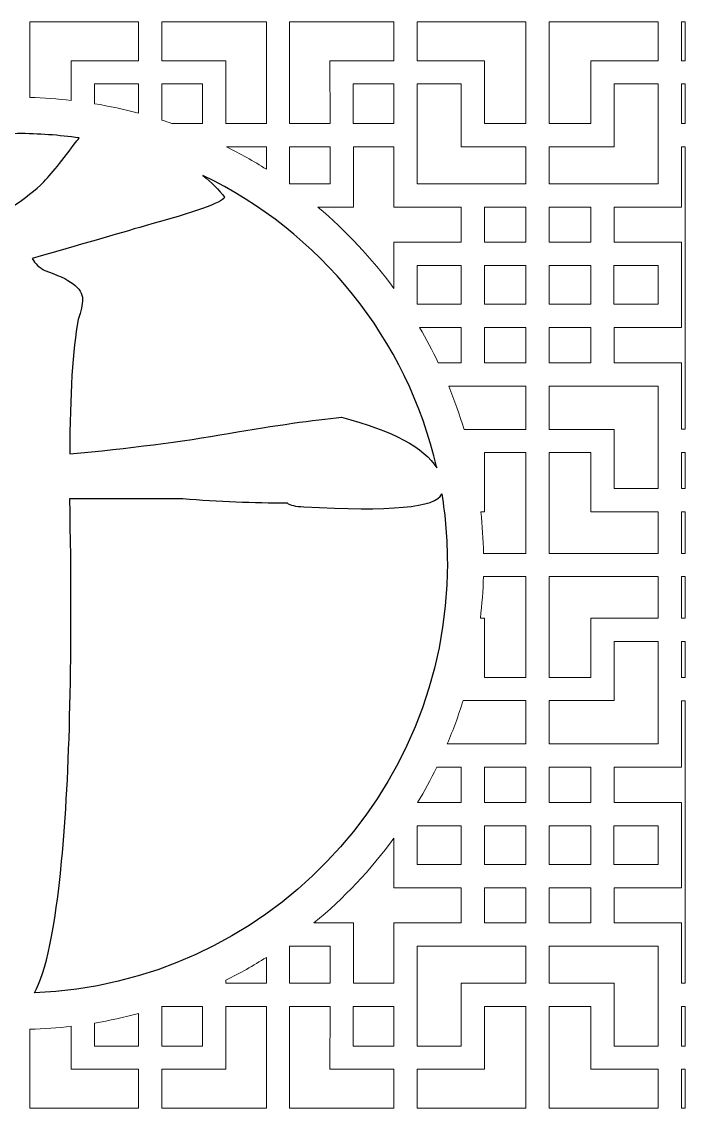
# Model space of a CAD drawing. Header units: centimetres. Extents: x -193 to 324, y -200 to 64.
# Drawn here: x 140.2 to 191.4, y -110 to -26.1 of the extents above; entities that cross this region are included whole.
import ezdxf

# ---------------------------------------------------------------- set-up
doc = ezdxf.new("R2010")
doc.units = ezdxf.units.CM
doc.header["$MEASUREMENT"] = 0
doc.layers.add('layer 1', color=7, linetype='Continuous')

msp = doc.modelspace()

# ---------------------------------------------------------------- linework, layer by layer
at = {"layer": 'layer 1', "color": 114, "lineweight": 9}
for points, knots in [([(144.00026, -32.17328), (144.00026, -32.17328), (143.99869, -29.1061), (143.99869, -29.1061), (143.99869, -29.1061), (143.99869, -29.1061), (149.20368, -29.1061), (149.20368, -29.1061), (149.20368, -29.1061), (149.20368, -29.1061), (149.20368, -26.0961), (149.20368, -26.0961), (149.20368, -26.0961), (149.20368, -26.0961), (140.80118, -26.0961), (140.80118, -26.0961), (140.80118, -26.0961), (140.80118, -26.0961), (140.80116, -31.94818), (140.80116, -31.94818), (140.80116, -31.94818), (141.87999, -31.97638), (142.94704, -32.0521), (144.00026, -32.17328)], [0, 0, 0, 0, 0.14285714, 0.14285714, 0.14285714, 0.14285714, 0.28571429, 0.28571429, 0.28571429, 0.28571429, 0.42857143, 0.42857143, 0.42857143, 0.42857143, 0.57142857, 0.57142857, 0.57142857, 0.57142857, 0.71428571, 0.71428571, 0.71428571, 0.71428571, 1, 1, 1, 1]), ([(155.93868, -29.1061), (155.93868, -29.1061), (155.93868, -33.9511), (155.93868, -33.9511), (155.93868, -33.9511), (155.93868, -33.9511), (159.06868, -33.9511), (159.06868, -33.9511), (159.06868, -33.9511), (159.06868, -33.9511), (159.06868, -26.0961), (159.06868, -26.0961), (159.06868, -26.0961), (159.06868, -26.0961), (151.00618, -26.0961), (151.00618, -26.0961), (151.00618, -26.0961), (151.00618, -26.0961), (151.00618, -29.1061), (151.00618, -29.1061), (151.00618, -29.1061), (151.00618, -29.1061), (155.93868, -29.1061), (155.93868, -29.1061)], [0, 0, 0, 0, 0.14285714, 0.14285714, 0.14285714, 0.14285714, 0.28571429, 0.28571429, 0.28571429, 0.28571429, 0.42857143, 0.42857143, 0.42857143, 0.42857143, 0.57142857, 0.57142857, 0.57142857, 0.57142857, 0.71428571, 0.71428571, 0.71428571, 0.71428571, 1, 1, 1, 1]), ([(160.84868, -26.0961), (160.84868, -26.0961), (160.84868, -33.9511), (160.84868, -33.9511), (160.84868, -33.9511), (160.84868, -33.9511), (163.98119, -33.9511), (163.98119, -33.9511), (163.98119, -33.9511), (163.98119, -33.9511), (163.97868, -29.1061), (163.97868, -29.1061), (163.97868, -29.1061), (163.97868, -29.1061), (168.91118, -29.1061), (168.91118, -29.1061), (168.91118, -29.1061), (168.91118, -29.1061), (168.91118, -26.0961), (168.91118, -26.0961), (168.91118, -26.0961), (168.91118, -26.0961), (160.84868, -26.0961), (160.84868, -26.0961)], [0, 0, 0, 0, 0.14285714, 0.14285714, 0.14285714, 0.14285714, 0.28571429, 0.28571429, 0.28571429, 0.28571429, 0.42857143, 0.42857143, 0.42857143, 0.42857143, 0.57142857, 0.57142857, 0.57142857, 0.57142857, 0.71428571, 0.71428571, 0.71428571, 0.71428571, 1, 1, 1, 1]), ([(179.11618, -26.0961), (179.11618, -26.0961), (179.11618, -33.9511), (179.11618, -33.9511), (179.11618, -33.9511), (179.11618, -33.9511), (175.91618, -33.9511), (175.91618, -33.9511), (175.91618, -33.9511), (175.91618, -33.9511), (175.91868, -29.1061), (175.91868, -29.1061), (175.91868, -29.1061), (175.91868, -29.1061), (170.71368, -29.1061), (170.71368, -29.1061), (170.71368, -29.1061), (170.71368, -29.1061), (170.71368, -26.0961), (170.71368, -26.0961), (170.71368, -26.0961), (170.71368, -26.0961), (179.11618, -26.0961), (179.11618, -26.0961)], [0, 0, 0, 0, 0.14285714, 0.14285714, 0.14285714, 0.14285714, 0.28571429, 0.28571429, 0.28571429, 0.28571429, 0.42857143, 0.42857143, 0.42857143, 0.42857143, 0.57142857, 0.57142857, 0.57142857, 0.57142857, 0.71428571, 0.71428571, 0.71428571, 0.71428571, 1, 1, 1, 1]), ([(180.91574, -26.0961), (180.91574, -26.0961), (180.91574, -33.9511), (180.91574, -33.9511), (180.91574, -33.9511), (180.91574, -33.9511), (184.11574, -33.9511), (184.11574, -33.9511), (184.11574, -33.9511), (184.11574, -33.9511), (184.11324, -29.1061), (184.11324, -29.1061), (184.11324, -29.1061), (184.11324, -29.1061), (189.31824, -29.1061), (189.31824, -29.1061), (189.31824, -29.1061), (189.31824, -29.1061), (189.31824, -26.0961), (189.31824, -26.0961), (189.31824, -26.0961), (189.31824, -26.0961), (180.91574, -26.0961), (180.91574, -26.0961)], [0, 0, 0, 0, 0.14285714, 0.14285714, 0.14285714, 0.14285714, 0.28571429, 0.28571429, 0.28571429, 0.28571429, 0.42857143, 0.42857143, 0.42857143, 0.42857143, 0.57142857, 0.57142857, 0.57142857, 0.57142857, 0.71428571, 0.71428571, 0.71428571, 0.71428571, 1, 1, 1, 1]), ([(191.41531, -26.0961), (191.41531, -26.0961), (191.41531, -29.10608), (191.41531, -29.10608), (191.41531, -29.10608), (191.41531, -29.10608), (191.12074, -29.1061), (191.12074, -29.1061), (191.12074, -29.1061), (191.12074, -29.1061), (191.12074, -26.0961), (191.12074, -26.0961), (191.12074, -26.0961), (191.12074, -26.0961), (191.41531, -26.0961), (191.41531, -26.0961)], [0, 0, 0, 0, 0.2, 0.2, 0.2, 0.2, 0.4, 0.4, 0.4, 0.4, 0.6, 0.6, 0.6, 0.6, 1, 1, 1, 1]), ([(149.20213, -33.1649), (149.20213, -33.1649), (149.20368, -30.9061), (149.20368, -30.9061), (149.20368, -30.9061), (149.20368, -30.9061), (145.80118, -30.9061), (145.80118, -30.9061), (145.80118, -30.9061), (145.80118, -30.9061), (145.80114, -32.42672), (145.80114, -32.42672), (145.80114, -32.42672), (146.95424, -32.61886), (148.08883, -32.86586), (149.20213, -33.1649)], [0, 0, 0, 0, 0.2, 0.2, 0.2, 0.2, 0.4, 0.4, 0.4, 0.4, 0.6, 0.6, 0.6, 0.6, 1, 1, 1, 1]), ([(151.75348, -33.9536), (151.75348, -33.9536), (154.13868, -33.9536), (154.13868, -33.9536), (154.13868, -33.9536), (154.13868, -33.9536), (154.13868, -30.9061), (154.13868, -30.9061), (154.13868, -30.9061), (154.13868, -30.9061), (151.00618, -30.9061), (151.00618, -30.9061), (151.00618, -30.9061), (151.00618, -30.9061), (151.00617, -33.70083), (151.00617, -33.70083), (151.00617, -33.70083), (151.25648, -33.78242), (151.5056, -33.86669), (151.75348, -33.9536)], [0, 0, 0, 0, 0.16666667, 0.16666667, 0.16666667, 0.16666667, 0.33333333, 0.33333333, 0.33333333, 0.33333333, 0.5, 0.5, 0.5, 0.5, 0.66666667, 0.66666667, 0.66666667, 0.66666667, 1, 1, 1, 1]), ([(165.77868, -33.9536), (165.77868, -33.9536), (168.91118, -33.9536), (168.91118, -33.9536), (168.91118, -33.9536), (168.91118, -33.9536), (168.91118, -30.9061), (168.91118, -30.9061), (168.91118, -30.9061), (168.91118, -30.9061), (165.77868, -30.9061), (165.77868, -30.9061), (165.77868, -30.9061), (165.77868, -30.9061), (165.77868, -33.9536), (165.77868, -33.9536)], [0, 0, 0, 0, 0.2, 0.2, 0.2, 0.2, 0.4, 0.4, 0.4, 0.4, 0.6, 0.6, 0.6, 0.6, 1, 1, 1, 1]), ([(174.11618, -35.7536), (174.11618, -35.7536), (179.11618, -35.7486), (179.11618, -35.7486), (179.11618, -35.7486), (179.11618, -35.7486), (179.11618, -38.6086), (179.11618, -38.6086), (179.11618, -38.6086), (179.11618, -38.6086), (170.71368, -38.6086), (170.71368, -38.6086), (170.71368, -38.6086), (170.71368, -38.6086), (170.71368, -30.9061), (170.71368, -30.9061), (170.71368, -30.9061), (170.71368, -30.9061), (174.11618, -30.9061), (174.11618, -30.9061), (174.11618, -30.9061), (174.11618, -30.9061), (174.11618, -35.7536), (174.11618, -35.7536)], [0, 0, 0, 0, 0.14285714, 0.14285714, 0.14285714, 0.14285714, 0.28571429, 0.28571429, 0.28571429, 0.28571429, 0.42857143, 0.42857143, 0.42857143, 0.42857143, 0.57142857, 0.57142857, 0.57142857, 0.57142857, 0.71428571, 0.71428571, 0.71428571, 0.71428571, 1, 1, 1, 1]), ([(185.91574, -35.7536), (185.91574, -35.7536), (180.91574, -35.7486), (180.91574, -35.7486), (180.91574, -35.7486), (180.91574, -35.7486), (180.91574, -38.6086), (180.91574, -38.6086), (180.91574, -38.6086), (180.91574, -38.6086), (189.31824, -38.6086), (189.31824, -38.6086), (189.31824, -38.6086), (189.31824, -38.6086), (189.31824, -30.9061), (189.31824, -30.9061), (189.31824, -30.9061), (189.31824, -30.9061), (185.91574, -30.9061), (185.91574, -30.9061), (185.91574, -30.9061), (185.91574, -30.9061), (185.91574, -35.7536), (185.91574, -35.7536)], [0, 0, 0, 0, 0.14285714, 0.14285714, 0.14285714, 0.14285714, 0.28571429, 0.28571429, 0.28571429, 0.28571429, 0.42857143, 0.42857143, 0.42857143, 0.42857143, 0.57142857, 0.57142857, 0.57142857, 0.57142857, 0.71428571, 0.71428571, 0.71428571, 0.71428571, 1, 1, 1, 1]), ([(191.41531, -30.9061), (191.41531, -30.9061), (191.41531, -33.95358), (191.41531, -33.95358), (191.41531, -33.95358), (191.41531, -33.95358), (191.12074, -33.9536), (191.12074, -33.9536), (191.12074, -33.9536), (191.12074, -33.9536), (191.12074, -30.9061), (191.12074, -30.9061), (191.12074, -30.9061), (191.12074, -30.9061), (191.41531, -30.9061), (191.41531, -30.9061)], [0, 0, 0, 0, 0.2, 0.2, 0.2, 0.2, 0.4, 0.4, 0.4, 0.4, 0.6, 0.6, 0.6, 0.6, 1, 1, 1, 1]), ([(159.06864, -37.49584), (159.06864, -37.49584), (159.06868, -35.7536), (159.06868, -35.7536), (159.06868, -35.7536), (159.06868, -35.7536), (155.99151, -35.75357), (155.99151, -35.75357), (155.99151, -35.75357), (157.04801, -36.28487), (158.07478, -36.8667), (159.06864, -37.49584)], [0, 0, 0, 0, 0.25, 0.25, 0.25, 0.25, 0.5, 0.5, 0.5, 0.5, 1, 1, 1, 1]), ([(160.84868, -38.6111), (160.84868, -38.6111), (163.98118, -38.6111), (163.98118, -38.6111), (163.98118, -38.6111), (163.98118, -38.6111), (163.98118, -35.7536), (163.98118, -35.7536), (163.98118, -35.7536), (163.98118, -35.7536), (160.84868, -35.7536), (160.84868, -35.7536), (160.84868, -35.7536), (160.84868, -35.7536), (160.84868, -38.6111), (160.84868, -38.6111)], [0, 0, 0, 0, 0.2, 0.2, 0.2, 0.2, 0.4, 0.4, 0.4, 0.4, 0.6, 0.6, 0.6, 0.6, 1, 1, 1, 1]), ([(168.91121, -46.69718), (168.91121, -46.69718), (168.91118, -43.1286), (168.91118, -43.1286), (168.91118, -43.1286), (168.91118, -43.1286), (174.11618, -43.12861), (174.11618, -43.12861), (174.11618, -43.12861), (174.11618, -43.12861), (174.11618, -40.40861), (174.11618, -40.40861), (174.11618, -40.40861), (174.11618, -40.40861), (168.91118, -40.4111), (168.91118, -40.4111), (168.91118, -40.4111), (168.91118, -40.4111), (168.91118, -35.7486), (168.91118, -35.7486), (168.91118, -35.7486), (168.91118, -35.7486), (165.78368, -35.7486), (165.78368, -35.7486), (165.78368, -35.7486), (165.78368, -35.7486), (165.79615, -40.40861), (165.79615, -40.40861), (165.79615, -40.40861), (165.79615, -40.40861), (163.0415, -40.40858), (163.0415, -40.40858), (163.0415, -40.40858), (165.23856, -42.26219), (167.21075, -44.37401), (168.91121, -46.69718)], [0, 0, 0, 0, 0.1, 0.1, 0.1, 0.1, 0.2, 0.2, 0.2, 0.2, 0.3, 0.3, 0.3, 0.3, 0.4, 0.4, 0.4, 0.4, 0.5, 0.5, 0.5, 0.5, 0.6, 0.6, 0.6, 0.6, 0.7, 0.7, 0.7, 0.7, 0.8, 0.8, 0.8, 0.8, 1, 1, 1, 1]), ([(191.41532, -35.74859), (191.41532, -35.74859), (191.41531, -57.57361), (191.41531, -57.57361), (191.41531, -57.57361), (191.41531, -57.57361), (191.12074, -57.57361), (191.12074, -57.57361), (191.12074, -57.57361), (191.12074, -57.57361), (191.12074, -52.43611), (191.12074, -52.43611), (191.12074, -52.43611), (191.12074, -52.43611), (185.91574, -52.43611), (185.91574, -52.43611), (185.91574, -52.43611), (185.91574, -52.43611), (185.91574, -49.7236), (185.91574, -49.7236), (185.91574, -49.7236), (185.91574, -49.7236), (191.12074, -49.72361), (191.12074, -49.72361), (191.12074, -49.72361), (191.12074, -49.72361), (191.12074, -43.1286), (191.12074, -43.1286), (191.12074, -43.1286), (191.12074, -43.1286), (185.91574, -43.12861), (185.91574, -43.12861), (185.91574, -43.12861), (185.91574, -43.12861), (185.91574, -40.40861), (185.91574, -40.40861), (185.91574, -40.40861), (185.91574, -40.40861), (191.12074, -40.4111), (191.12074, -40.4111), (191.12074, -40.4111), (191.12074, -40.4111), (191.12074, -35.7486), (191.12074, -35.7486), (191.12074, -35.7486), (191.12074, -35.7486), (191.41532, -35.74859), (191.41532, -35.74859)], [0, 0, 0, 0, 0.07692308, 0.07692308, 0.07692308, 0.07692308, 0.15384615, 0.15384615, 0.15384615, 0.15384615, 0.23076923, 0.23076923, 0.23076923, 0.23076923, 0.30769231, 0.30769231, 0.30769231, 0.30769231, 0.38461538, 0.38461538, 0.38461538, 0.38461538, 0.46153846, 0.46153846, 0.46153846, 0.46153846, 0.53846154, 0.53846154, 0.53846154, 0.53846154, 0.61538462, 0.61538462, 0.61538462, 0.61538462, 0.69230769, 0.69230769, 0.69230769, 0.69230769, 0.76923077, 0.76923077, 0.76923077, 0.76923077, 0.84615385, 0.84615385, 0.84615385, 0.84615385, 1, 1, 1, 1]), ([(175.91618, -43.1311), (175.91618, -43.1311), (179.11618, -43.1311), (179.11618, -43.1311), (179.11618, -43.1311), (179.11618, -43.1311), (179.11618, -40.40861), (179.11618, -40.40861), (179.11618, -40.40861), (179.11618, -40.40861), (175.91618, -40.40861), (175.91618, -40.40861), (175.91618, -40.40861), (175.91618, -40.40861), (175.91618, -43.1311), (175.91618, -43.1311)], [0, 0, 0, 0, 0.2, 0.2, 0.2, 0.2, 0.4, 0.4, 0.4, 0.4, 0.6, 0.6, 0.6, 0.6, 1, 1, 1, 1]), ([(184.11574, -43.1311), (184.11574, -43.1311), (180.91574, -43.1311), (180.91574, -43.1311), (180.91574, -43.1311), (180.91574, -43.1311), (180.91574, -40.40861), (180.91574, -40.40861), (180.91574, -40.40861), (180.91574, -40.40861), (184.11574, -40.40861), (184.11574, -40.40861), (184.11574, -40.40861), (184.11574, -40.40861), (184.11574, -43.1311), (184.11574, -43.1311)], [0, 0, 0, 0, 0.2, 0.2, 0.2, 0.2, 0.4, 0.4, 0.4, 0.4, 0.6, 0.6, 0.6, 0.6, 1, 1, 1, 1]), ([(170.71368, -47.9236), (170.71368, -47.9236), (174.12118, -47.9236), (174.12118, -47.9236), (174.12118, -47.9236), (174.12118, -47.9236), (174.12118, -44.93361), (174.12118, -44.93361), (174.12118, -44.93361), (174.12118, -44.93361), (170.71368, -44.93361), (170.71368, -44.93361), (170.71368, -44.93361), (170.71368, -44.93361), (170.71368, -47.9236), (170.71368, -47.9236)], [0, 0, 0, 0, 0.2, 0.2, 0.2, 0.2, 0.4, 0.4, 0.4, 0.4, 0.6, 0.6, 0.6, 0.6, 1, 1, 1, 1]), ([(175.91618, -47.9236), (175.91618, -47.9236), (179.11618, -47.9236), (179.11618, -47.9236), (179.11618, -47.9236), (179.11618, -47.9236), (179.11618, -44.92861), (179.11618, -44.92861), (179.11618, -44.92861), (179.11618, -44.92861), (175.91618, -44.92861), (175.91618, -44.92861), (175.91618, -44.92861), (175.91618, -44.92861), (175.91618, -47.9236), (175.91618, -47.9236)], [0, 0, 0, 0, 0.2, 0.2, 0.2, 0.2, 0.4, 0.4, 0.4, 0.4, 0.6, 0.6, 0.6, 0.6, 1, 1, 1, 1]), ([(184.11574, -47.9236), (184.11574, -47.9236), (180.91574, -47.9236), (180.91574, -47.9236), (180.91574, -47.9236), (180.91574, -47.9236), (180.91574, -44.92861), (180.91574, -44.92861), (180.91574, -44.92861), (180.91574, -44.92861), (184.11574, -44.92861), (184.11574, -44.92861), (184.11574, -44.92861), (184.11574, -44.92861), (184.11574, -47.9236), (184.11574, -47.9236)], [0, 0, 0, 0, 0.2, 0.2, 0.2, 0.2, 0.4, 0.4, 0.4, 0.4, 0.6, 0.6, 0.6, 0.6, 1, 1, 1, 1]), ([(189.31824, -47.9236), (189.31824, -47.9236), (185.91074, -47.9236), (185.91074, -47.9236), (185.91074, -47.9236), (185.91074, -47.9236), (185.91074, -44.93361), (185.91074, -44.93361), (185.91074, -44.93361), (185.91074, -44.93361), (189.31824, -44.93361), (189.31824, -44.93361), (189.31824, -44.93361), (189.31824, -44.93361), (189.31824, -47.9236), (189.31824, -47.9236)], [0, 0, 0, 0, 0.2, 0.2, 0.2, 0.2, 0.4, 0.4, 0.4, 0.4, 0.6, 0.6, 0.6, 0.6, 1, 1, 1, 1]), ([(172.34314, -52.43611), (172.34314, -52.43611), (174.11618, -52.43611), (174.11618, -52.43611), (174.11618, -52.43611), (174.11618, -52.43611), (174.11618, -49.7236), (174.11618, -49.7236), (174.11618, -49.7236), (174.11618, -49.7236), (170.90113, -49.72354), (170.90113, -49.72354), (170.90113, -49.72354), (171.41888, -50.60445), (171.90025, -51.50933), (172.34314, -52.43611)], [0, 0, 0, 0, 0.2, 0.2, 0.2, 0.2, 0.4, 0.4, 0.4, 0.4, 0.6, 0.6, 0.6, 0.6, 1, 1, 1, 1]), ([(175.91618, -52.4386), (175.91618, -52.4386), (179.11618, -52.4386), (179.11618, -52.4386), (179.11618, -52.4386), (179.11618, -52.4386), (179.11618, -49.7236), (179.11618, -49.7236), (179.11618, -49.7236), (179.11618, -49.7236), (175.91618, -49.7236), (175.91618, -49.7236), (175.91618, -49.7236), (175.91618, -49.7236), (175.91618, -52.4386), (175.91618, -52.4386)], [0, 0, 0, 0, 0.2, 0.2, 0.2, 0.2, 0.4, 0.4, 0.4, 0.4, 0.6, 0.6, 0.6, 0.6, 1, 1, 1, 1]), ([(184.11574, -52.4386), (184.11574, -52.4386), (180.91574, -52.4386), (180.91574, -52.4386), (180.91574, -52.4386), (180.91574, -52.4386), (180.91574, -49.7236), (180.91574, -49.7236), (180.91574, -49.7236), (180.91574, -49.7236), (184.11574, -49.7236), (184.11574, -49.7236), (184.11574, -49.7236), (184.11574, -49.7236), (184.11574, -52.4386), (184.11574, -52.4386)], [0, 0, 0, 0, 0.2, 0.2, 0.2, 0.2, 0.4, 0.4, 0.4, 0.4, 0.6, 0.6, 0.6, 0.6, 1, 1, 1, 1]), ([(174.33849, -57.60735), (174.33849, -57.60735), (179.11618, -57.60735), (179.11618, -57.60735), (179.11618, -57.60735), (179.11618, -57.60735), (179.11618, -54.23861), (179.11618, -54.23861), (179.11618, -54.23861), (179.11618, -54.23861), (173.14429, -54.23854), (173.14429, -54.23854), (173.14429, -54.23854), (173.59601, -55.33532), (173.99513, -56.4593), (174.33849, -57.60735)], [0, 0, 0, 0, 0.2, 0.2, 0.2, 0.2, 0.4, 0.4, 0.4, 0.4, 0.6, 0.6, 0.6, 0.6, 1, 1, 1, 1]), ([(189.31824, -54.23861), (189.31824, -54.23861), (189.31824, -62.1636), (189.31824, -62.1636), (189.31824, -62.1636), (189.31824, -62.1636), (185.91421, -62.1636), (185.91421, -62.1636), (185.91421, -62.1636), (185.91421, -62.1636), (185.91574, -57.60735), (185.91574, -57.60735), (185.91574, -57.60735), (185.91574, -57.60735), (180.91574, -57.60735), (180.91574, -57.60735), (180.91574, -57.60735), (180.91574, -57.60735), (180.91574, -54.23861), (180.91574, -54.23861), (180.91574, -54.23861), (180.91574, -54.23861), (189.31824, -54.23861), (189.31824, -54.23861)], [0, 0, 0, 0, 0.14285714, 0.14285714, 0.14285714, 0.14285714, 0.28571429, 0.28571429, 0.28571429, 0.28571429, 0.42857143, 0.42857143, 0.42857143, 0.42857143, 0.57142857, 0.57142857, 0.57142857, 0.57142857, 0.71428571, 0.71428571, 0.71428571, 0.71428571, 1, 1, 1, 1]), ([(175.83451, -67.1636), (175.83451, -67.1636), (179.11618, -67.1636), (179.11618, -67.1636), (179.11618, -67.1636), (179.11618, -67.1636), (179.11618, -59.3736), (179.11618, -59.3736), (179.11618, -59.3736), (179.11618, -59.3736), (175.91868, -59.3736), (175.91868, -59.3736), (175.91868, -59.3736), (175.91868, -59.3736), (175.91868, -63.9636), (175.91868, -63.9636), (175.91868, -63.9636), (175.91868, -63.9636), (175.62589, -63.96357), (175.62589, -63.96357), (175.62589, -63.96357), (175.74158, -65.01724), (175.8118, -66.08459), (175.83451, -67.1636)], [0, 0, 0, 0, 0.14285714, 0.14285714, 0.14285714, 0.14285714, 0.28571429, 0.28571429, 0.28571429, 0.28571429, 0.42857143, 0.42857143, 0.42857143, 0.42857143, 0.57142857, 0.57142857, 0.57142857, 0.57142857, 0.71428571, 0.71428571, 0.71428571, 0.71428571, 1, 1, 1, 1]), ([(180.91574, -67.1636), (180.91574, -67.1636), (180.91574, -59.3736), (180.91574, -59.3736), (180.91574, -59.3736), (180.91574, -59.3736), (184.11324, -59.3736), (184.11324, -59.3736), (184.11324, -59.3736), (184.11324, -59.3736), (184.11324, -63.9636), (184.11324, -63.9636), (184.11324, -63.9636), (184.11324, -63.9636), (189.32074, -63.9636), (189.32074, -63.9636), (189.32074, -63.9636), (189.32074, -63.9636), (189.32074, -67.1636), (189.32074, -67.1636), (189.32074, -67.1636), (189.32074, -67.1636), (180.91574, -67.1636), (180.91574, -67.1636)], [0, 0, 0, 0, 0.14285714, 0.14285714, 0.14285714, 0.14285714, 0.28571429, 0.28571429, 0.28571429, 0.28571429, 0.42857143, 0.42857143, 0.42857143, 0.42857143, 0.57142857, 0.57142857, 0.57142857, 0.57142857, 0.71428571, 0.71428571, 0.71428571, 0.71428571, 1, 1, 1, 1]), ([(191.41531, -59.3736), (191.41531, -59.3736), (191.41533, -62.16361), (191.41533, -62.16361), (191.41533, -62.16361), (191.41533, -62.16361), (191.12074, -62.1636), (191.12074, -62.1636), (191.12074, -62.1636), (191.12074, -62.1636), (191.12074, -59.3736), (191.12074, -59.3736), (191.12074, -59.3736), (191.12074, -59.3736), (191.41531, -59.3736), (191.41531, -59.3736)], [0, 0, 0, 0, 0.2, 0.2, 0.2, 0.2, 0.4, 0.4, 0.4, 0.4, 0.6, 0.6, 0.6, 0.6, 1, 1, 1, 1]), ([(191.41531, -63.9636), (191.41531, -63.9636), (191.41533, -67.1636), (191.41533, -67.1636), (191.41533, -67.1636), (191.41533, -67.1636), (191.12074, -67.1636), (191.12074, -67.1636), (191.12074, -67.1636), (191.12074, -67.1636), (191.12074, -63.9636), (191.12074, -63.9636), (191.12074, -63.9636), (191.12074, -63.9636), (191.41531, -63.9636), (191.41531, -63.9636)], [0, 0, 0, 0, 0.2, 0.2, 0.2, 0.2, 0.4, 0.4, 0.4, 0.4, 0.6, 0.6, 0.6, 0.6, 1, 1, 1, 1]), ([(175.82827, -68.96236), (175.82827, -68.96236), (179.11618, -68.9624), (179.11618, -68.9624), (179.11618, -68.9624), (179.11618, -68.9624), (179.11618, -76.7524), (179.11618, -76.7524), (179.11618, -76.7524), (179.11618, -76.7524), (175.91868, -76.7524), (175.91868, -76.7524), (175.91868, -76.7524), (175.91868, -76.7524), (175.91868, -72.1624), (175.91868, -72.1624), (175.91868, -72.1624), (175.91868, -72.1624), (175.59702, -72.16241), (175.59702, -72.16241), (175.59702, -72.16241), (175.72029, -71.10894), (175.79804, -70.04157), (175.82827, -68.96236)], [0, 0, 0, 0, 0.14285714, 0.14285714, 0.14285714, 0.14285714, 0.28571429, 0.28571429, 0.28571429, 0.28571429, 0.42857143, 0.42857143, 0.42857143, 0.42857143, 0.57142857, 0.57142857, 0.57142857, 0.57142857, 0.71428571, 0.71428571, 0.71428571, 0.71428571, 1, 1, 1, 1]), ([(180.91574, -68.9624), (180.91574, -68.9624), (180.91574, -76.7524), (180.91574, -76.7524), (180.91574, -76.7524), (180.91574, -76.7524), (184.11324, -76.7524), (184.11324, -76.7524), (184.11324, -76.7524), (184.11324, -76.7524), (184.11324, -72.1624), (184.11324, -72.1624), (184.11324, -72.1624), (184.11324, -72.1624), (189.32074, -72.1624), (189.32074, -72.1624), (189.32074, -72.1624), (189.32074, -72.1624), (189.32074, -68.9624), (189.32074, -68.9624), (189.32074, -68.9624), (189.32074, -68.9624), (180.91574, -68.9624), (180.91574, -68.9624)], [0, 0, 0, 0, 0.14285714, 0.14285714, 0.14285714, 0.14285714, 0.28571429, 0.28571429, 0.28571429, 0.28571429, 0.42857143, 0.42857143, 0.42857143, 0.42857143, 0.57142857, 0.57142857, 0.57142857, 0.57142857, 0.71428571, 0.71428571, 0.71428571, 0.71428571, 1, 1, 1, 1]), ([(191.41531, -68.9624), (191.41531, -68.9624), (191.41533, -72.1624), (191.41533, -72.1624), (191.41533, -72.1624), (191.41533, -72.1624), (191.12074, -72.1624), (191.12074, -72.1624), (191.12074, -72.1624), (191.12074, -72.1624), (191.12074, -68.9624), (191.12074, -68.9624), (191.12074, -68.9624), (191.12074, -68.9624), (191.41531, -68.9624), (191.41531, -68.9624)], [0, 0, 0, 0, 0.2, 0.2, 0.2, 0.2, 0.4, 0.4, 0.4, 0.4, 0.6, 0.6, 0.6, 0.6, 1, 1, 1, 1]), ([(189.31824, -81.88739), (189.31824, -81.88739), (189.31824, -73.9624), (189.31824, -73.9624), (189.31824, -73.9624), (189.31824, -73.9624), (185.91421, -73.9624), (185.91421, -73.9624), (185.91421, -73.9624), (185.91421, -73.9624), (185.91574, -78.51865), (185.91574, -78.51865), (185.91574, -78.51865), (185.91574, -78.51865), (180.91574, -78.51865), (180.91574, -78.51865), (180.91574, -78.51865), (180.91574, -78.51865), (180.91574, -81.88739), (180.91574, -81.88739), (180.91574, -81.88739), (180.91574, -81.88739), (189.31824, -81.88739), (189.31824, -81.88739)], [0, 0, 0, 0, 0.14285714, 0.14285714, 0.14285714, 0.14285714, 0.28571429, 0.28571429, 0.28571429, 0.28571429, 0.42857143, 0.42857143, 0.42857143, 0.42857143, 0.57142857, 0.57142857, 0.57142857, 0.57142857, 0.71428571, 0.71428571, 0.71428571, 0.71428571, 1, 1, 1, 1]), ([(191.41531, -73.9624), (191.41531, -73.9624), (191.41533, -76.7524), (191.41533, -76.7524), (191.41533, -76.7524), (191.41533, -76.7524), (191.12074, -76.7524), (191.12074, -76.7524), (191.12074, -76.7524), (191.12074, -76.7524), (191.12074, -73.9624), (191.12074, -73.9624), (191.12074, -73.9624), (191.12074, -73.9624), (191.41531, -73.9624), (191.41531, -73.9624)], [0, 0, 0, 0, 0.2, 0.2, 0.2, 0.2, 0.4, 0.4, 0.4, 0.4, 0.6, 0.6, 0.6, 0.6, 1, 1, 1, 1]), ([(173.03828, -81.88745), (173.03828, -81.88745), (179.11618, -81.88739), (179.11618, -81.88739), (179.11618, -81.88739), (179.11618, -81.88739), (179.11618, -78.51865), (179.11618, -78.51865), (179.11618, -78.51865), (179.11618, -78.51865), (174.26131, -78.51862), (174.26131, -78.51862), (174.26131, -78.51862), (173.90849, -79.66707), (173.49976, -80.79108), (173.03828, -81.88745)], [0, 0, 0, 0, 0.2, 0.2, 0.2, 0.2, 0.4, 0.4, 0.4, 0.4, 0.6, 0.6, 0.6, 0.6, 1, 1, 1, 1]), ([(191.41531, -78.55239), (191.41531, -78.55239), (191.41531, -100.3774), (191.41531, -100.3774), (191.41531, -100.3774), (191.41531, -100.3774), (191.12074, -100.3774), (191.12074, -100.3774), (191.12074, -100.3774), (191.12074, -100.3774), (191.12074, -95.7149), (191.12074, -95.7149), (191.12074, -95.7149), (191.12074, -95.7149), (185.91574, -95.71739), (185.91574, -95.71739), (185.91574, -95.71739), (185.91574, -95.71739), (185.91574, -92.99739), (185.91574, -92.99739), (185.91574, -92.99739), (185.91574, -92.99739), (191.12074, -92.9974), (191.12074, -92.9974), (191.12074, -92.9974), (191.12074, -92.9974), (191.12074, -86.40239), (191.12074, -86.40239), (191.12074, -86.40239), (191.12074, -86.40239), (185.91574, -86.4024), (185.91574, -86.4024), (185.91574, -86.4024), (185.91574, -86.4024), (185.91574, -83.68989), (185.91574, -83.68989), (185.91574, -83.68989), (185.91574, -83.68989), (191.12074, -83.68989), (191.12074, -83.68989), (191.12074, -83.68989), (191.12074, -83.68989), (191.12074, -78.55239), (191.12074, -78.55239), (191.12074, -78.55239), (191.12074, -78.55239), (191.41531, -78.55239), (191.41531, -78.55239)], [0, 0, 0, 0, 0.07692308, 0.07692308, 0.07692308, 0.07692308, 0.15384615, 0.15384615, 0.15384615, 0.15384615, 0.23076923, 0.23076923, 0.23076923, 0.23076923, 0.30769231, 0.30769231, 0.30769231, 0.30769231, 0.38461538, 0.38461538, 0.38461538, 0.38461538, 0.46153846, 0.46153846, 0.46153846, 0.46153846, 0.53846154, 0.53846154, 0.53846154, 0.53846154, 0.61538462, 0.61538462, 0.61538462, 0.61538462, 0.69230769, 0.69230769, 0.69230769, 0.69230769, 0.76923077, 0.76923077, 0.76923077, 0.76923077, 0.84615385, 0.84615385, 0.84615385, 0.84615385, 1, 1, 1, 1]), ([(170.75012, -86.40244), (170.75012, -86.40244), (174.11618, -86.4024), (174.11618, -86.4024), (174.11618, -86.4024), (174.11618, -86.4024), (174.11618, -83.68989), (174.11618, -83.68989), (174.11618, -83.68989), (174.11618, -83.68989), (172.22024, -83.68993), (172.22024, -83.68993), (172.22024, -83.68993), (171.76817, -84.61708), (171.27741, -85.52196), (170.75012, -86.40244)], [0, 0, 0, 0, 0.2, 0.2, 0.2, 0.2, 0.4, 0.4, 0.4, 0.4, 0.6, 0.6, 0.6, 0.6, 1, 1, 1, 1]), ([(175.91618, -83.6874), (175.91618, -83.6874), (179.11618, -83.6874), (179.11618, -83.6874), (179.11618, -83.6874), (179.11618, -83.6874), (179.11618, -86.4024), (179.11618, -86.4024), (179.11618, -86.4024), (179.11618, -86.4024), (175.91618, -86.4024), (175.91618, -86.4024), (175.91618, -86.4024), (175.91618, -86.4024), (175.91618, -83.6874), (175.91618, -83.6874)], [0, 0, 0, 0, 0.2, 0.2, 0.2, 0.2, 0.4, 0.4, 0.4, 0.4, 0.6, 0.6, 0.6, 0.6, 1, 1, 1, 1]), ([(184.11574, -83.6874), (184.11574, -83.6874), (180.91574, -83.6874), (180.91574, -83.6874), (180.91574, -83.6874), (180.91574, -83.6874), (180.91574, -86.4024), (180.91574, -86.4024), (180.91574, -86.4024), (180.91574, -86.4024), (184.11574, -86.4024), (184.11574, -86.4024), (184.11574, -86.4024), (184.11574, -86.4024), (184.11574, -83.6874), (184.11574, -83.6874)], [0, 0, 0, 0, 0.2, 0.2, 0.2, 0.2, 0.4, 0.4, 0.4, 0.4, 0.6, 0.6, 0.6, 0.6, 1, 1, 1, 1]), ([(170.71368, -88.2024), (170.71368, -88.2024), (174.12118, -88.2024), (174.12118, -88.2024), (174.12118, -88.2024), (174.12118, -88.2024), (174.12118, -91.19239), (174.12118, -91.19239), (174.12118, -91.19239), (174.12118, -91.19239), (170.71368, -91.19239), (170.71368, -91.19239), (170.71368, -91.19239), (170.71368, -91.19239), (170.71368, -88.2024), (170.71368, -88.2024)], [0, 0, 0, 0, 0.2, 0.2, 0.2, 0.2, 0.4, 0.4, 0.4, 0.4, 0.6, 0.6, 0.6, 0.6, 1, 1, 1, 1]), ([(175.91618, -88.2024), (175.91618, -88.2024), (179.11618, -88.2024), (179.11618, -88.2024), (179.11618, -88.2024), (179.11618, -88.2024), (179.11618, -91.19739), (179.11618, -91.19739), (179.11618, -91.19739), (179.11618, -91.19739), (175.91618, -91.19739), (175.91618, -91.19739), (175.91618, -91.19739), (175.91618, -91.19739), (175.91618, -88.2024), (175.91618, -88.2024)], [0, 0, 0, 0, 0.2, 0.2, 0.2, 0.2, 0.4, 0.4, 0.4, 0.4, 0.6, 0.6, 0.6, 0.6, 1, 1, 1, 1]), ([(184.11574, -88.2024), (184.11574, -88.2024), (180.91574, -88.2024), (180.91574, -88.2024), (180.91574, -88.2024), (180.91574, -88.2024), (180.91574, -91.19739), (180.91574, -91.19739), (180.91574, -91.19739), (180.91574, -91.19739), (184.11574, -91.19739), (184.11574, -91.19739), (184.11574, -91.19739), (184.11574, -91.19739), (184.11574, -88.2024), (184.11574, -88.2024)], [0, 0, 0, 0, 0.2, 0.2, 0.2, 0.2, 0.4, 0.4, 0.4, 0.4, 0.6, 0.6, 0.6, 0.6, 1, 1, 1, 1]), ([(189.31824, -88.2024), (189.31824, -88.2024), (185.91074, -88.2024), (185.91074, -88.2024), (185.91074, -88.2024), (185.91074, -88.2024), (185.91074, -91.19239), (185.91074, -91.19239), (185.91074, -91.19239), (185.91074, -91.19239), (189.31824, -91.19239), (189.31824, -91.19239), (189.31824, -91.19239), (189.31824, -91.19239), (189.31824, -88.2024), (189.31824, -88.2024)], [0, 0, 0, 0, 0.2, 0.2, 0.2, 0.2, 0.4, 0.4, 0.4, 0.4, 0.6, 0.6, 0.6, 0.6, 1, 1, 1, 1]), ([(162.73639, -95.71742), (162.73639, -95.71742), (165.79615, -95.71739), (165.79615, -95.71739), (165.79615, -95.71739), (165.79615, -95.71739), (165.78368, -100.3774), (165.78368, -100.3774), (165.78368, -100.3774), (165.78368, -100.3774), (168.91118, -100.3774), (168.91118, -100.3774), (168.91118, -100.3774), (168.91118, -100.3774), (168.91118, -95.7149), (168.91118, -95.7149), (168.91118, -95.7149), (168.91118, -95.7149), (174.11618, -95.71739), (174.11618, -95.71739), (174.11618, -95.71739), (174.11618, -95.71739), (174.11618, -92.99739), (174.11618, -92.99739), (174.11618, -92.99739), (174.11618, -92.99739), (168.91118, -92.9974), (168.91118, -92.9974), (168.91118, -92.9974), (168.91118, -92.9974), (168.91134, -89.17413), (168.91134, -89.17413), (168.91134, -89.17413), (167.13252, -91.60438), (165.05632, -93.80336), (162.73639, -95.71742)], [0, 0, 0, 0, 0.1, 0.1, 0.1, 0.1, 0.2, 0.2, 0.2, 0.2, 0.3, 0.3, 0.3, 0.3, 0.4, 0.4, 0.4, 0.4, 0.5, 0.5, 0.5, 0.5, 0.6, 0.6, 0.6, 0.6, 0.7, 0.7, 0.7, 0.7, 0.8, 0.8, 0.8, 0.8, 1, 1, 1, 1]), ([(175.91618, -92.9949), (175.91618, -92.9949), (179.11618, -92.9949), (179.11618, -92.9949), (179.11618, -92.9949), (179.11618, -92.9949), (179.11618, -95.71739), (179.11618, -95.71739), (179.11618, -95.71739), (179.11618, -95.71739), (175.91618, -95.71739), (175.91618, -95.71739), (175.91618, -95.71739), (175.91618, -95.71739), (175.91618, -92.9949), (175.91618, -92.9949)], [0, 0, 0, 0, 0.2, 0.2, 0.2, 0.2, 0.4, 0.4, 0.4, 0.4, 0.6, 0.6, 0.6, 0.6, 1, 1, 1, 1]), ([(184.11574, -92.9949), (184.11574, -92.9949), (180.91574, -92.9949), (180.91574, -92.9949), (180.91574, -92.9949), (180.91574, -92.9949), (180.91574, -95.71739), (180.91574, -95.71739), (180.91574, -95.71739), (180.91574, -95.71739), (184.11574, -95.71739), (184.11574, -95.71739), (184.11574, -95.71739), (184.11574, -95.71739), (184.11574, -92.9949), (184.11574, -92.9949)], [0, 0, 0, 0, 0.2, 0.2, 0.2, 0.2, 0.4, 0.4, 0.4, 0.4, 0.6, 0.6, 0.6, 0.6, 1, 1, 1, 1]), ([(160.84868, -97.5149), (160.84868, -97.5149), (163.98118, -97.5149), (163.98118, -97.5149), (163.98118, -97.5149), (163.98118, -97.5149), (163.98118, -100.3724), (163.98118, -100.3724), (163.98118, -100.3724), (163.98118, -100.3724), (160.84868, -100.3724), (160.84868, -100.3724), (160.84868, -100.3724), (160.84868, -100.3724), (160.84868, -97.5149), (160.84868, -97.5149)], [0, 0, 0, 0, 0.2, 0.2, 0.2, 0.2, 0.4, 0.4, 0.4, 0.4, 0.6, 0.6, 0.6, 0.6, 1, 1, 1, 1]), ([(174.11618, -100.3724), (174.11618, -100.3724), (179.11618, -100.3774), (179.11618, -100.3774), (179.11618, -100.3774), (179.11618, -100.3774), (179.11618, -97.5174), (179.11618, -97.5174), (179.11618, -97.5174), (179.11618, -97.5174), (170.71368, -97.5174), (170.71368, -97.5174), (170.71368, -97.5174), (170.71368, -97.5174), (170.71368, -105.2199), (170.71368, -105.2199), (170.71368, -105.2199), (170.71368, -105.2199), (174.11618, -105.2199), (174.11618, -105.2199), (174.11618, -105.2199), (174.11618, -105.2199), (174.11618, -100.3724), (174.11618, -100.3724)], [0, 0, 0, 0, 0.14285714, 0.14285714, 0.14285714, 0.14285714, 0.28571429, 0.28571429, 0.28571429, 0.28571429, 0.42857143, 0.42857143, 0.42857143, 0.42857143, 0.57142857, 0.57142857, 0.57142857, 0.57142857, 0.71428571, 0.71428571, 0.71428571, 0.71428571, 1, 1, 1, 1]), ([(185.91574, -100.3724), (185.91574, -100.3724), (180.91574, -100.3774), (180.91574, -100.3774), (180.91574, -100.3774), (180.91574, -100.3774), (180.91574, -97.5174), (180.91574, -97.5174), (180.91574, -97.5174), (180.91574, -97.5174), (189.31824, -97.5174), (189.31824, -97.5174), (189.31824, -97.5174), (189.31824, -97.5174), (189.31824, -105.2199), (189.31824, -105.2199), (189.31824, -105.2199), (189.31824, -105.2199), (185.91574, -105.2199), (185.91574, -105.2199), (185.91574, -105.2199), (185.91574, -105.2199), (185.91574, -100.3724), (185.91574, -100.3724)], [0, 0, 0, 0, 0.14285714, 0.14285714, 0.14285714, 0.14285714, 0.28571429, 0.28571429, 0.28571429, 0.28571429, 0.42857143, 0.42857143, 0.42857143, 0.42857143, 0.57142857, 0.57142857, 0.57142857, 0.57142857, 0.71428571, 0.71428571, 0.71428571, 0.71428571, 1, 1, 1, 1]), ([(155.93869, -100.14437), (155.93869, -100.14437), (155.93868, -100.3724), (155.93868, -100.3724), (155.93868, -100.3724), (155.93868, -100.3724), (159.06868, -100.3724), (159.06868, -100.3724), (159.06868, -100.3724), (159.06868, -100.3724), (159.06872, -98.37556), (159.06872, -98.37556), (159.06872, -98.37556), (158.05829, -99.01518), (157.01384, -99.60591), (155.93869, -100.14437)], [0, 0, 0, 0, 0.2, 0.2, 0.2, 0.2, 0.4, 0.4, 0.4, 0.4, 0.6, 0.6, 0.6, 0.6, 1, 1, 1, 1]), ([(151.00618, -102.1724), (151.00618, -102.1724), (154.13868, -102.1724), (154.13868, -102.1724), (154.13868, -102.1724), (154.13868, -102.1724), (154.13868, -105.2199), (154.13868, -105.2199), (154.13868, -105.2199), (154.13868, -105.2199), (151.00618, -105.2199), (151.00618, -105.2199), (151.00618, -105.2199), (151.00618, -105.2199), (151.00618, -102.1724), (151.00618, -102.1724)], [0, 0, 0, 0, 0.2, 0.2, 0.2, 0.2, 0.4, 0.4, 0.4, 0.4, 0.6, 0.6, 0.6, 0.6, 1, 1, 1, 1]), ([(155.93868, -107.0199), (155.93868, -107.0199), (155.93868, -102.1749), (155.93868, -102.1749), (155.93868, -102.1749), (155.93868, -102.1749), (159.06868, -102.1749), (159.06868, -102.1749), (159.06868, -102.1749), (159.06868, -102.1749), (159.06868, -110.0299), (159.06868, -110.0299), (159.06868, -110.0299), (159.06868, -110.0299), (151.00618, -110.0299), (151.00618, -110.0299), (151.00618, -110.0299), (151.00618, -110.0299), (151.00618, -107.0199), (151.00618, -107.0199), (151.00618, -107.0199), (151.00618, -107.0199), (155.93868, -107.0199), (155.93868, -107.0199)], [0, 0, 0, 0, 0.14285714, 0.14285714, 0.14285714, 0.14285714, 0.28571429, 0.28571429, 0.28571429, 0.28571429, 0.42857143, 0.42857143, 0.42857143, 0.42857143, 0.57142857, 0.57142857, 0.57142857, 0.57142857, 0.71428571, 0.71428571, 0.71428571, 0.71428571, 1, 1, 1, 1]), ([(160.84868, -110.0299), (160.84868, -110.0299), (160.84868, -102.1749), (160.84868, -102.1749), (160.84868, -102.1749), (160.84868, -102.1749), (163.98119, -102.1749), (163.98119, -102.1749), (163.98119, -102.1749), (163.98119, -102.1749), (163.97868, -107.0199), (163.97868, -107.0199), (163.97868, -107.0199), (163.97868, -107.0199), (168.91118, -107.0199), (168.91118, -107.0199), (168.91118, -107.0199), (168.91118, -107.0199), (168.91118, -110.0299), (168.91118, -110.0299), (168.91118, -110.0299), (168.91118, -110.0299), (160.84868, -110.0299), (160.84868, -110.0299)], [0, 0, 0, 0, 0.14285714, 0.14285714, 0.14285714, 0.14285714, 0.28571429, 0.28571429, 0.28571429, 0.28571429, 0.42857143, 0.42857143, 0.42857143, 0.42857143, 0.57142857, 0.57142857, 0.57142857, 0.57142857, 0.71428571, 0.71428571, 0.71428571, 0.71428571, 1, 1, 1, 1]), ([(165.77868, -102.1724), (165.77868, -102.1724), (168.91118, -102.1724), (168.91118, -102.1724), (168.91118, -102.1724), (168.91118, -102.1724), (168.91118, -105.2199), (168.91118, -105.2199), (168.91118, -105.2199), (168.91118, -105.2199), (165.77868, -105.2199), (165.77868, -105.2199), (165.77868, -105.2199), (165.77868, -105.2199), (165.77868, -102.1724), (165.77868, -102.1724)], [0, 0, 0, 0, 0.2, 0.2, 0.2, 0.2, 0.4, 0.4, 0.4, 0.4, 0.6, 0.6, 0.6, 0.6, 1, 1, 1, 1]), ([(179.11618, -110.0299), (179.11618, -110.0299), (179.11618, -102.1749), (179.11618, -102.1749), (179.11618, -102.1749), (179.11618, -102.1749), (175.91618, -102.1749), (175.91618, -102.1749), (175.91618, -102.1749), (175.91618, -102.1749), (175.91868, -107.0199), (175.91868, -107.0199), (175.91868, -107.0199), (175.91868, -107.0199), (170.71368, -107.0199), (170.71368, -107.0199), (170.71368, -107.0199), (170.71368, -107.0199), (170.71368, -110.0299), (170.71368, -110.0299), (170.71368, -110.0299), (170.71368, -110.0299), (179.11618, -110.0299), (179.11618, -110.0299)], [0, 0, 0, 0, 0.14285714, 0.14285714, 0.14285714, 0.14285714, 0.28571429, 0.28571429, 0.28571429, 0.28571429, 0.42857143, 0.42857143, 0.42857143, 0.42857143, 0.57142857, 0.57142857, 0.57142857, 0.57142857, 0.71428571, 0.71428571, 0.71428571, 0.71428571, 1, 1, 1, 1]), ([(180.91574, -110.0299), (180.91574, -110.0299), (180.91574, -102.1749), (180.91574, -102.1749), (180.91574, -102.1749), (180.91574, -102.1749), (184.11574, -102.1749), (184.11574, -102.1749), (184.11574, -102.1749), (184.11574, -102.1749), (184.11324, -107.0199), (184.11324, -107.0199), (184.11324, -107.0199), (184.11324, -107.0199), (189.31824, -107.0199), (189.31824, -107.0199), (189.31824, -107.0199), (189.31824, -107.0199), (189.31824, -110.0299), (189.31824, -110.0299), (189.31824, -110.0299), (189.31824, -110.0299), (180.91574, -110.0299), (180.91574, -110.0299)], [0, 0, 0, 0, 0.14285714, 0.14285714, 0.14285714, 0.14285714, 0.28571429, 0.28571429, 0.28571429, 0.28571429, 0.42857143, 0.42857143, 0.42857143, 0.42857143, 0.57142857, 0.57142857, 0.57142857, 0.57142857, 0.71428571, 0.71428571, 0.71428571, 0.71428571, 1, 1, 1, 1]), ([(191.41531, -102.1724), (191.41531, -102.1724), (191.41531, -105.21988), (191.41531, -105.21988), (191.41531, -105.21988), (191.41531, -105.21988), (191.12074, -105.2199), (191.12074, -105.2199), (191.12074, -105.2199), (191.12074, -105.2199), (191.12074, -102.1724), (191.12074, -102.1724), (191.12074, -102.1724), (191.12074, -102.1724), (191.41531, -102.1724), (191.41531, -102.1724)], [0, 0, 0, 0, 0.2, 0.2, 0.2, 0.2, 0.4, 0.4, 0.4, 0.4, 0.6, 0.6, 0.6, 0.6, 1, 1, 1, 1]), ([(145.80119, -103.44463), (145.80119, -103.44463), (145.80118, -105.2199), (145.80118, -105.2199), (145.80118, -105.2199), (145.80118, -105.2199), (149.20368, -105.2199), (149.20368, -105.2199), (149.20368, -105.2199), (149.20368, -105.2199), (149.20197, -102.70652), (149.20197, -102.70652), (149.20197, -102.70652), (148.08876, -103.00553), (146.95423, -103.2525), (145.80119, -103.44463)], [0, 0, 0, 0, 0.2, 0.2, 0.2, 0.2, 0.4, 0.4, 0.4, 0.4, 0.6, 0.6, 0.6, 0.6, 1, 1, 1, 1]), ([(140.80117, -103.92314), (140.80117, -103.92314), (140.80118, -110.0299), (140.80118, -110.0299), (140.80118, -110.0299), (140.80118, -110.0299), (149.20368, -110.0299), (149.20368, -110.0299), (149.20368, -110.0299), (149.20368, -110.0299), (149.20368, -107.0199), (149.20368, -107.0199), (149.20368, -107.0199), (149.20368, -107.0199), (143.99869, -107.0199), (143.99869, -107.0199), (143.99869, -107.0199), (143.99869, -107.0199), (144.00042, -103.69806), (144.00042, -103.69806), (144.00042, -103.69806), (142.94716, -103.81924), (141.88005, -103.89493), (140.80117, -103.92314)], [0, 0, 0, 0, 0.14285714, 0.14285714, 0.14285714, 0.14285714, 0.28571429, 0.28571429, 0.28571429, 0.28571429, 0.42857143, 0.42857143, 0.42857143, 0.42857143, 0.57142857, 0.57142857, 0.57142857, 0.57142857, 0.71428571, 0.71428571, 0.71428571, 0.71428571, 1, 1, 1, 1]), ([(191.41531, -107.0199), (191.41531, -107.0199), (191.41531, -110.0299), (191.41531, -110.0299), (191.41531, -110.0299), (191.41531, -110.0299), (191.12074, -110.0299), (191.12074, -110.0299), (191.12074, -110.0299), (191.12074, -110.0299), (191.12074, -107.0199), (191.12074, -107.0199), (191.12074, -107.0199), (191.12074, -107.0199), (191.41531, -107.0199), (191.41531, -107.0199)], [0, 0, 0, 0, 0.2, 0.2, 0.2, 0.2, 0.4, 0.4, 0.4, 0.4, 0.6, 0.6, 0.6, 0.6, 1, 1, 1, 1])]:
    msp.add_open_spline(points, degree=3, knots=knots, dxfattribs=at)
at = {"layer": 'layer 1', "color": 114}
for points, knots in [([(106.92574, -63.58123), (109.05892, -47.30542), (122.98579, -34.73565), (139.84262, -34.73565), (139.84262, -34.73565), (141.46325, -34.73565), (143.0568, -34.85183), (144.61539, -35.07632), (144.61539, -35.07632), (144.49458, -35.2188), (144.36333, -35.38131), (144.2215, -35.56381), (144.2215, -35.56381), (143.14794, -37.04056), (142.28083, -38.08771), (141.63393, -38.71868), (141.63393, -38.71868), (138.83991, -41.22915), (133.67853, -43.84702), (126.1498, -46.58571), (126.1498, -46.58571), (122.06199, -48.04903), (121.31875, -48.7874), (123.89256, -48.7874), (123.89256, -48.7874), (125.40656, -48.7874), (129.05394, -47.94163), (134.8622, -46.26351), (134.8622, -46.26351), (135.72931, -46.06214), (136.47255, -45.84734), (137.11945, -45.63254), (137.11945, -45.63254), (138.63345, -47.74026), (139.17024, -52.55982), (138.7298, -60.10465), (138.7298, -60.10465), (132.49486, -61.3666), (122.61164, -62.39951), (109.05532, -63.25952), (109.05532, -63.25952), (108.08839, -63.32086), (107.37917, -63.44279), (106.92574, -63.58123)], [0, 0, 0, 0, 0.08333333, 0.08333333, 0.08333333, 0.08333333, 0.16666667, 0.16666667, 0.16666667, 0.16666667, 0.25, 0.25, 0.25, 0.25, 0.33333333, 0.33333333, 0.33333333, 0.33333333, 0.41666667, 0.41666667, 0.41666667, 0.41666667, 0.5, 0.5, 0.5, 0.5, 0.58333333, 0.58333333, 0.58333333, 0.58333333, 0.66666667, 0.66666667, 0.66666667, 0.66666667, 0.75, 0.75, 0.75, 0.75, 0.83333333, 0.83333333, 0.83333333, 0.83333333, 1, 1, 1, 1]), ([(172.22166, -60.56715), (171.28878, -58.99583), (168.83393, -57.69323), (164.86701, -56.65443), (164.86701, -56.65443), (162.71988, -56.85581), (159.81574, -57.27198), (156.1546, -57.90296), (156.1546, -57.90296), (152.49347, -58.53393), (148.41942, -59.0575), (143.89118, -59.4871), (143.89118, -59.4871), (143.89118, -54.86891), (144.11139, -51.40527), (144.53806, -49.09618), (144.53806, -49.09618), (144.75828, -48.4652), (144.86839, -47.94163), (144.86839, -47.52546), (144.86839, -47.52546), (144.86839, -46.67968), (143.89118, -45.95474), (141.96426, -45.32376), (141.96426, -45.32376), (141.53759, -45.10896), (141.20726, -44.80019), (140.98704, -44.38402), (140.98704, -44.38402), (144.64817, -43.32344), (147.55231, -42.4911), (149.69944, -41.86012), (149.69944, -41.86012), (153.58079, -40.81297), (155.61782, -40.0746), (155.83804, -39.65843), (155.83804, -39.65843), (155.3938, -39.06219), (154.83483, -38.50085), (154.16115, -37.97465), (154.16115, -37.97465), (163.18687, -42.29691), (169.95707, -50.57779), (172.22166, -60.56715)], [0, 0, 0, 0, 0.08333333, 0.08333333, 0.08333333, 0.08333333, 0.16666667, 0.16666667, 0.16666667, 0.16666667, 0.25, 0.25, 0.25, 0.25, 0.33333333, 0.33333333, 0.33333333, 0.33333333, 0.41666667, 0.41666667, 0.41666667, 0.41666667, 0.5, 0.5, 0.5, 0.5, 0.58333333, 0.58333333, 0.58333333, 0.58333333, 0.66666667, 0.66666667, 0.66666667, 0.66666667, 0.75, 0.75, 0.75, 0.75, 0.83333333, 0.83333333, 0.83333333, 0.83333333, 1, 1, 1, 1]), ([(141.15142, -101.1103), (158.87777, -100.42275), (173.04262, -85.83009), (173.04262, -67.93565), (173.04262, -67.93565), (173.04262, -66.10985), (172.89515, -64.31839), (172.61147, -62.57257), (172.61147, -62.57257), (172.18846, -63.6212), (168.62668, -63.94774), (161.96288, -63.56829), (161.96288, -63.56829), (161.31703, -63.53152), (160.88931, -63.46089), (160.66909, -63.25952), (160.66909, -63.25952), (158.09528, -63.25952), (155.3976, -63.15212), (152.60358, -62.93732), (152.60358, -62.93732), (149.58933, -62.93732), (146.69896, -62.93732), (143.89118, -62.93732), (143.89118, -62.93732), (144.11139, -74.89896), (143.89715, -84.22988), (143.25805, -90.9418), (143.25805, -90.9418), (142.75887, -96.18423), (142.04637, -99.57531), (141.15142, -101.1103)], [0, 0, 0, 0, 0.11111111, 0.11111111, 0.11111111, 0.11111111, 0.22222222, 0.22222222, 0.22222222, 0.22222222, 0.33333333, 0.33333333, 0.33333333, 0.33333333, 0.44444444, 0.44444444, 0.44444444, 0.44444444, 0.55555556, 0.55555556, 0.55555556, 0.55555556, 0.66666667, 0.66666667, 0.66666667, 0.66666667, 0.77777778, 0.77777778, 0.77777778, 0.77777778, 1, 1, 1, 1])]:
    msp.add_open_spline(points, degree=3, knots=knots, dxfattribs=at)

doc.saveas('drawing.dxf')
